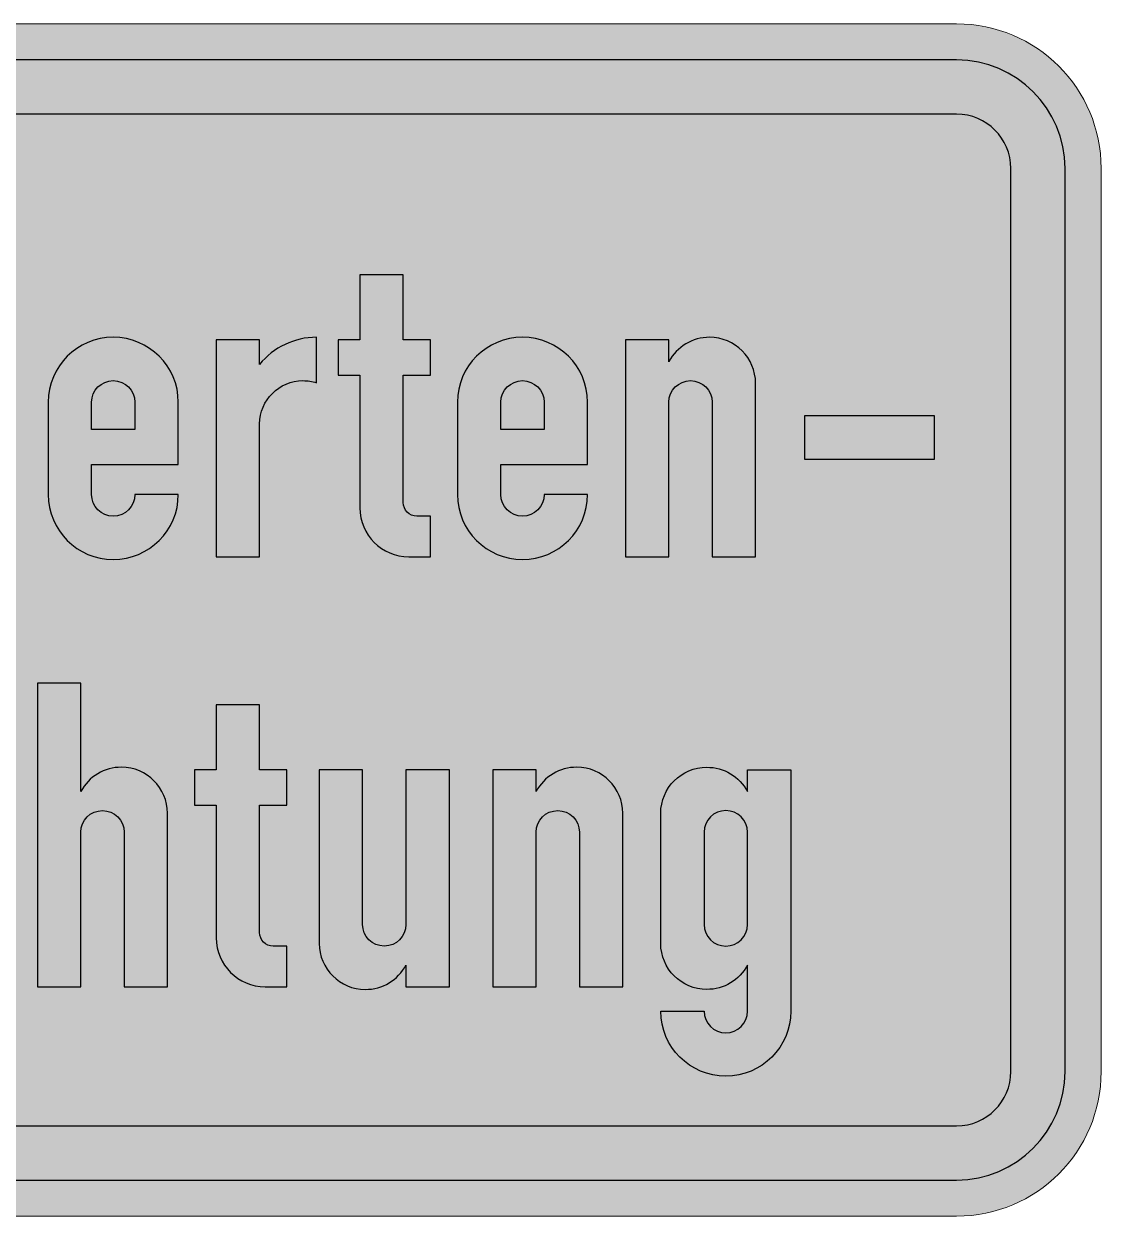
# Model space of a CAD drawing. Header units: centimetres. Extents: x 0 to 60, y 0 to 33.
# Drawn here: x 30.19 to 60, y 0 to 33 of the extents above; entities that cross this region are included whole.
import ezdxf

# ---------------------------------------------------------------- set-up
doc = ezdxf.new("R2010")
doc.units = ezdxf.units.CM
doc.header["$MEASUREMENT"] = 0
doc.layers.add('Ebene 1', color=7, linetype='Continuous')

msp = doc.modelspace()

# ---------------------------------------------------------------- hatches: boundary and pattern name
at = {"layer": 'Ebene 1', "true_color": 0xfefefe}
h = msp.add_hatch(color=7, dxfattribs=at)
edge = h.paths.add_edge_path()
edge.add_spline(control_points=[(4, 0), (1.78975, 0), (0, 1.78975), (0, 4), (0, 4), (0, 29), (0, 29), (0, 31.21025), (1.78975, 33), (4, 33), (4, 33), (56, 33), (56, 33), (58.21025, 33), (60, 31.21025), (60, 29), (60, 29), (60, 4), (60, 4), (60, 1.78975), (58.21025, 0), (56, 0), (56, 0), (4, 0), (4, 0)], knot_values=[0, 0, 0, 0, 0.125, 0.125, 0.125, 0.25, 0.25, 0.25, 0.375, 0.375, 0.375, 0.5, 0.5, 0.5, 0.625, 0.625, 0.625, 0.75, 0.75, 0.75, 0.875, 0.875, 0.875, 1, 1, 1, 1], degree=3, periodic=1)
at = {"layer": 'Ebene 1', "true_color": 0x2b2a29}
h = msp.add_hatch(color=250, dxfattribs=at)
edge = h.paths.add_edge_path()
edge.add_spline(control_points=[(4, 1), (2.34231, 1), (1, 2.34231), (1, 4), (1, 4), (1, 29), (1, 29), (1, 30.65769), (2.34231, 32), (4, 32), (4, 32), (56, 32), (56, 32), (57.65769, 32), (59, 30.65769), (59, 29), (59, 29), (59, 4), (59, 4), (59, 2.34231), (57.65769, 1), (56, 1), (56, 1), (4, 1), (4, 1)], knot_values=[0, 0, 0, 0, 0.125, 0.125, 0.125, 0.25, 0.25, 0.25, 0.375, 0.375, 0.375, 0.5, 0.5, 0.5, 0.625, 0.625, 0.625, 0.75, 0.75, 0.75, 0.875, 0.875, 0.875, 1, 1, 1, 1], degree=3, periodic=1)
at = {"layer": 'Ebene 1', "true_color": 0xfefefe}
h = msp.add_hatch(color=7, dxfattribs=at)
edge = h.paths.add_edge_path()
edge.add_spline(control_points=[(4, 2.5), (3.17116, 2.5), (2.5, 3.17116), (2.5, 4), (2.5, 4), (2.5, 29), (2.5, 29), (2.5, 29.82884), (3.17116, 30.5), (4, 30.5), (4, 30.5), (56, 30.5), (56, 30.5), (56.82884, 30.5), (57.5, 29.82884), (57.5, 29), (57.5, 29), (57.5, 4), (57.5, 4), (57.5, 3.17116), (56.82884, 2.5), (56, 2.5), (56, 2.5), (4, 2.5), (4, 2.5)], knot_values=[0, 0, 0, 0, 0.125, 0.125, 0.125, 0.25, 0.25, 0.25, 0.375, 0.375, 0.375, 0.5, 0.5, 0.5, 0.625, 0.625, 0.625, 0.75, 0.75, 0.75, 0.875, 0.875, 0.875, 1, 1, 1, 1], degree=3, periodic=1)
at = {"layer": 'Ebene 1', "true_color": 0x2b2a29}
h = msp.add_hatch(color=250, dxfattribs=at)
edge = h.paths.add_edge_path()
edge.add_spline(control_points=[(40.83749, 18.25), (40.09191, 18.25), (39.48749, 18.85441), (39.4875, 19.6), (39.4875, 19.6), (39.4875, 23.275), (39.4875, 23.275), (39.4875, 23.275), (38.8875, 23.275), (38.8875, 23.275), (38.8875, 23.275), (38.8875, 24.25), (38.8875, 24.25), (38.8875, 24.25), (39.4875, 24.25), (39.4875, 24.25), (39.4875, 24.25), (39.4875, 26.05), (39.4875, 26.05), (39.4875, 26.05), (40.6875, 26.05), (40.6875, 26.05), (40.6875, 26.05), (40.6875, 24.25), (40.6875, 24.25), (40.6875, 24.25), (41.4375, 24.25), (41.4375, 24.25), (41.4375, 24.25), (41.4375, 23.275), (41.4375, 23.275), (41.4375, 23.275), (40.6875, 23.275), (40.6875, 23.275), (40.6875, 23.275), (40.6875, 19.75), (40.6875, 19.75), (40.6875, 19.54289), (40.85539, 19.375), (41.0625, 19.375), (41.0625, 19.375), (41.4375, 19.375), (41.4375, 19.375), (41.4375, 19.375), (41.4375, 18.25), (41.4375, 18.25), (41.4375, 18.25), (40.83749, 18.25), (40.83749, 18.25)], knot_values=[0, 0, 0, 0, 0.0625, 0.0625, 0.0625, 0.125, 0.125, 0.125, 0.1875, 0.1875, 0.1875, 0.25, 0.25, 0.25, 0.3125, 0.3125, 0.3125, 0.375, 0.375, 0.375, 0.4375, 0.4375, 0.4375, 0.5, 0.5, 0.5, 0.5625, 0.5625, 0.5625, 0.625, 0.625, 0.625, 0.6875, 0.6875, 0.6875, 0.75, 0.75, 0.75, 0.8125, 0.8125, 0.8125, 0.875, 0.875, 0.875, 0.9375, 0.9375, 0.9375, 1, 1, 1, 1], degree=3, periodic=1)
h = msp.add_hatch(color=250, dxfattribs=at)
edge = h.paths.add_edge_path()
edge.add_spline(control_points=[(30.8625, 22.525), (30.8625, 23.51911), (31.66838, 24.325), (32.6625, 24.325), (33.65661, 24.325), (34.4625, 23.51911), (34.4625, 22.525), (34.4625, 22.525), (34.4625, 20.8), (34.4625, 20.8), (34.4625, 20.8), (32.0625, 20.8), (32.0625, 20.8), (32.0625, 20.8), (32.0625, 19.97499), (32.0625, 19.97499), (32.0625, 19.64363), (32.33113, 19.37499), (32.66249, 19.37499), (32.99387, 19.37499), (33.2625, 19.64363), (33.2625, 19.97499), (33.2625, 19.97499), (34.4625, 19.97499), (34.4625, 19.97499), (34.4625, 18.98088), (33.65661, 18.175), (32.66249, 18.175), (31.66838, 18.175), (30.8625, 18.98088), (30.8625, 19.975), (30.8625, 19.975), (30.8625, 22.525), (30.8625, 22.525)], knot_values=[0, 0, 0, 0, 0.09090909, 0.09090909, 0.09090909, 0.18181818, 0.18181818, 0.18181818, 0.27272727, 0.27272727, 0.27272727, 0.36363636, 0.36363636, 0.36363636, 0.45454545, 0.45454545, 0.45454545, 0.54545455, 0.54545455, 0.54545455, 0.63636364, 0.63636364, 0.63636364, 0.72727273, 0.72727273, 0.72727273, 0.81818182, 0.81818182, 0.81818182, 0.90909091, 0.90909091, 0.90909091, 1, 1, 1, 1], degree=3, periodic=1)
h = msp.add_hatch(color=250, dxfattribs=at)
edge = h.paths.add_edge_path()
edge.add_spline(control_points=[(35.5125, 24.25), (35.5125, 24.25), (36.7125, 24.25), (36.7125, 24.25), (36.7125, 24.25), (36.71249, 23.57279), (36.71249, 23.57279), (37.09695, 24.04853), (37.67584, 24.325), (38.2875, 24.325), (38.2875, 24.325), (38.2875, 23.06489), (38.2875, 23.06489), (38.16647, 23.10471), (38.0399, 23.125), (37.9125, 23.125), (37.24976, 23.125), (36.7125, 22.58774), (36.7125, 21.925), (36.7125, 21.925), (36.7125, 18.25), (36.7125, 18.25), (36.7125, 18.25), (35.5125, 18.25), (35.5125, 18.25), (35.5125, 18.25), (35.5125, 24.25), (35.5125, 24.25)], knot_values=[0, 0, 0, 0, 0.11111111, 0.11111111, 0.11111111, 0.22222222, 0.22222222, 0.22222222, 0.33333333, 0.33333333, 0.33333333, 0.44444444, 0.44444444, 0.44444444, 0.55555556, 0.55555556, 0.55555556, 0.66666667, 0.66666667, 0.66666667, 0.77777778, 0.77777778, 0.77777778, 0.88888889, 0.88888889, 0.88888889, 1, 1, 1, 1], degree=3, periodic=1)
h = msp.add_hatch(color=250, dxfattribs=at)
edge = h.paths.add_edge_path()
edge.add_spline(control_points=[(42.1875, 22.525), (42.1875, 23.51911), (42.99338, 24.325), (43.9875, 24.325), (44.98161, 24.325), (45.7875, 23.51911), (45.7875, 22.525), (45.7875, 22.525), (45.7875, 20.8), (45.7875, 20.8), (45.7875, 20.8), (43.3875, 20.8), (43.3875, 20.8), (43.3875, 20.8), (43.3875, 19.97499), (43.3875, 19.97499), (43.3875, 19.64363), (43.65613, 19.37499), (43.98749, 19.37499), (44.31886, 19.37499), (44.5875, 19.64363), (44.5875, 19.97499), (44.5875, 19.97499), (45.7875, 19.97499), (45.7875, 19.97499), (45.7875, 18.98088), (44.98161, 18.175), (43.98749, 18.175), (42.99338, 18.175), (42.1875, 18.98088), (42.1875, 19.975), (42.1875, 19.975), (42.1875, 22.525), (42.1875, 22.525)], knot_values=[0, 0, 0, 0, 0.09090909, 0.09090909, 0.09090909, 0.18181818, 0.18181818, 0.18181818, 0.27272727, 0.27272727, 0.27272727, 0.36363636, 0.36363636, 0.36363636, 0.45454545, 0.45454545, 0.45454545, 0.54545455, 0.54545455, 0.54545455, 0.63636364, 0.63636364, 0.63636364, 0.72727273, 0.72727273, 0.72727273, 0.81818182, 0.81818182, 0.81818182, 0.90909091, 0.90909091, 0.90909091, 1, 1, 1, 1], degree=3, periodic=1)
h = msp.add_hatch(color=250, dxfattribs=at)
edge = h.paths.add_edge_path()
edge.add_spline(control_points=[(48.0375, 24.25), (48.0375, 24.25), (48.0375, 23.65), (48.0375, 23.65), (48.25909, 24.06547), (48.69162, 24.325), (49.1625, 24.325), (49.86666, 24.325), (50.4375, 23.75416), (50.4375, 23.05), (50.4375, 23.05), (50.4375, 18.25), (50.4375, 18.25), (50.4375, 18.25), (49.2375, 18.25), (49.2375, 18.25), (49.2375, 18.25), (49.2375, 22.525), (49.2375, 22.525), (49.2375, 22.85636), (48.96886, 23.125), (48.6375, 23.125), (48.30613, 23.125), (48.0375, 22.85636), (48.0375, 22.525), (48.0375, 22.525), (48.0375, 18.25), (48.0375, 18.25), (48.0375, 18.25), (46.8375, 18.25), (46.8375, 18.25), (46.8375, 18.25), (46.8375, 24.25), (46.8375, 24.25), (46.8375, 24.25), (48.0375, 24.25), (48.0375, 24.25)], knot_values=[0, 0, 0, 0, 0.08333333, 0.08333333, 0.08333333, 0.16666667, 0.16666667, 0.16666667, 0.25, 0.25, 0.25, 0.33333333, 0.33333333, 0.33333333, 0.41666667, 0.41666667, 0.41666667, 0.5, 0.5, 0.5, 0.58333333, 0.58333333, 0.58333333, 0.66666667, 0.66666667, 0.66666667, 0.75, 0.75, 0.75, 0.83333333, 0.83333333, 0.83333333, 0.91666667, 0.91666667, 0.91666667, 1, 1, 1, 1], degree=3, periodic=1)
h = msp.add_hatch(color=250, dxfattribs=at)
edge = h.paths.add_edge_path()
edge.add_spline(control_points=[(32.0625, 22.525), (32.0625, 22.525), (32.0625, 21.775), (32.0625, 21.775), (32.0625, 21.775), (33.2625, 21.775), (33.2625, 21.775), (33.2625, 21.775), (33.2625, 22.525), (33.2625, 22.525), (33.2625, 22.85636), (32.99387, 23.125), (32.6625, 23.125), (32.33113, 23.125), (32.0625, 22.85636), (32.0625, 22.525)], knot_values=[0, 0, 0, 0, 0.2, 0.2, 0.2, 0.4, 0.4, 0.4, 0.6, 0.6, 0.6, 0.8, 0.8, 0.8, 1, 1, 1, 1], degree=3, periodic=1)
h = msp.add_hatch(color=250, dxfattribs=at)
edge = h.paths.add_edge_path()
edge.add_spline(control_points=[(43.3875, 22.525), (43.3875, 22.525), (43.3875, 21.775), (43.3875, 21.775), (43.3875, 21.775), (44.5875, 21.775), (44.5875, 21.775), (44.5875, 21.775), (44.5875, 22.525), (44.5875, 22.525), (44.5875, 22.85636), (44.31886, 23.125), (43.9875, 23.125), (43.65613, 23.125), (43.3875, 22.85636), (43.3875, 22.525)], knot_values=[0, 0, 0, 0, 0.2, 0.2, 0.2, 0.4, 0.4, 0.4, 0.6, 0.6, 0.6, 0.8, 0.8, 0.8, 1, 1, 1, 1], degree=3, periodic=1)
h = msp.add_hatch(color=250, dxfattribs=at)
edge = h.paths.add_edge_path()
edge.add_spline(control_points=[(51.7875, 22.15), (51.7875, 22.15), (55.3875, 22.15), (55.3875, 22.15), (55.3875, 22.15), (55.3875, 20.95), (55.3875, 20.95), (55.3875, 20.95), (51.7875, 20.95), (51.7875, 20.95), (51.7875, 20.95), (51.7875, 22.15), (51.7875, 22.15)], knot_values=[0, 0, 0, 0, 0.25, 0.25, 0.25, 0.5, 0.5, 0.5, 0.75, 0.75, 0.75, 1, 1, 1, 1], degree=3, periodic=1)
h = msp.add_hatch(color=250, dxfattribs=at)
edge = h.paths.add_edge_path()
edge.add_spline(control_points=[(31.7625, 14.75), (31.7625, 14.75), (31.7625, 11.75), (31.7625, 11.75), (31.98409, 12.16547), (32.41662, 12.425), (32.8875, 12.425), (33.59166, 12.425), (34.1625, 11.85416), (34.1625, 11.15), (34.1625, 11.15), (34.1625, 6.35), (34.1625, 6.35), (34.1625, 6.35), (32.9625, 6.35), (32.9625, 6.35), (32.9625, 6.35), (32.9625, 10.625), (32.9625, 10.625), (32.9625, 10.95637), (32.69387, 11.225), (32.3625, 11.225), (32.03113, 11.225), (31.7625, 10.95637), (31.7625, 10.625), (31.7625, 10.625), (31.7625, 6.35), (31.7625, 6.35), (31.7625, 6.35), (30.5625, 6.35), (30.5625, 6.35), (30.5625, 6.35), (30.5625, 14.75), (30.5625, 14.75), (30.5625, 14.75), (31.7625, 14.75), (31.7625, 14.75)], knot_values=[0, 0, 0, 0, 0.08333333, 0.08333333, 0.08333333, 0.16666667, 0.16666667, 0.16666667, 0.25, 0.25, 0.25, 0.33333333, 0.33333333, 0.33333333, 0.41666667, 0.41666667, 0.41666667, 0.5, 0.5, 0.5, 0.58333333, 0.58333333, 0.58333333, 0.66666667, 0.66666667, 0.66666667, 0.75, 0.75, 0.75, 0.83333333, 0.83333333, 0.83333333, 0.91666667, 0.91666667, 0.91666667, 1, 1, 1, 1], degree=3, periodic=1)
h = msp.add_hatch(color=250, dxfattribs=at)
edge = h.paths.add_edge_path()
edge.add_spline(control_points=[(36.86249, 6.35), (36.11691, 6.35), (35.51249, 6.95441), (35.5125, 7.7), (35.5125, 7.7), (35.5125, 11.375), (35.5125, 11.375), (35.5125, 11.375), (34.9125, 11.375), (34.9125, 11.375), (34.9125, 11.375), (34.9125, 12.35), (34.9125, 12.35), (34.9125, 12.35), (35.5125, 12.35), (35.5125, 12.35), (35.5125, 12.35), (35.5125, 14.15), (35.5125, 14.15), (35.5125, 14.15), (36.7125, 14.15), (36.7125, 14.15), (36.7125, 14.15), (36.7125, 12.35), (36.7125, 12.35), (36.7125, 12.35), (37.4625, 12.35), (37.4625, 12.35), (37.4625, 12.35), (37.4625, 11.375), (37.4625, 11.375), (37.4625, 11.375), (36.7125, 11.375), (36.7125, 11.375), (36.7125, 11.375), (36.7125, 7.85), (36.7125, 7.85), (36.7125, 7.64289), (36.88039, 7.475), (37.0875, 7.475), (37.0875, 7.475), (37.4625, 7.475), (37.4625, 7.475), (37.4625, 7.475), (37.4625, 6.35), (37.4625, 6.35), (37.4625, 6.35), (36.86249, 6.35), (36.86249, 6.35)], knot_values=[0, 0, 0, 0, 0.0625, 0.0625, 0.0625, 0.125, 0.125, 0.125, 0.1875, 0.1875, 0.1875, 0.25, 0.25, 0.25, 0.3125, 0.3125, 0.3125, 0.375, 0.375, 0.375, 0.4375, 0.4375, 0.4375, 0.5, 0.5, 0.5, 0.5625, 0.5625, 0.5625, 0.625, 0.625, 0.625, 0.6875, 0.6875, 0.6875, 0.75, 0.75, 0.75, 0.8125, 0.8125, 0.8125, 0.875, 0.875, 0.875, 0.9375, 0.9375, 0.9375, 1, 1, 1, 1], degree=3, periodic=1)
h = msp.add_hatch(color=250, dxfattribs=at)
edge = h.paths.add_edge_path()
edge.add_spline(control_points=[(40.76249, 6.94999), (40.54091, 6.53452), (40.10837, 6.275), (39.63749, 6.275), (38.93333, 6.27501), (38.3625, 6.84583), (38.3625, 7.55), (38.3625, 7.55), (38.3625, 12.35), (38.3625, 12.35), (38.3625, 12.35), (39.5625, 12.35), (39.5625, 12.35), (39.5625, 12.35), (39.5625, 8.07499), (39.5625, 8.07499), (39.5625, 7.74363), (39.83113, 7.47499), (40.16249, 7.47499), (40.49387, 7.47499), (40.7625, 7.74363), (40.7625, 8.07499), (40.7625, 8.07499), (40.7625, 12.35), (40.7625, 12.35), (40.7625, 12.35), (41.9625, 12.35), (41.9625, 12.35), (41.9625, 12.35), (41.9625, 6.35), (41.9625, 6.35), (41.9625, 6.35), (40.7625, 6.35), (40.7625, 6.35), (40.7625, 6.35), (40.76249, 6.94999), (40.76249, 6.94999)], knot_values=[0, 0, 0, 0, 0.08333333, 0.08333333, 0.08333333, 0.16666667, 0.16666667, 0.16666667, 0.25, 0.25, 0.25, 0.33333333, 0.33333333, 0.33333333, 0.41666667, 0.41666667, 0.41666667, 0.5, 0.5, 0.5, 0.58333333, 0.58333333, 0.58333333, 0.66666667, 0.66666667, 0.66666667, 0.75, 0.75, 0.75, 0.83333333, 0.83333333, 0.83333333, 0.91666667, 0.91666667, 0.91666667, 1, 1, 1, 1], degree=3, periodic=1)
h = msp.add_hatch(color=250, dxfattribs=at)
edge = h.paths.add_edge_path()
edge.add_spline(control_points=[(44.3625, 12.35), (44.3625, 12.35), (44.3625, 11.75), (44.3625, 11.75), (44.58409, 12.16547), (45.01662, 12.425), (45.4875, 12.425), (46.19166, 12.425), (46.7625, 11.85416), (46.7625, 11.15), (46.7625, 11.15), (46.7625, 6.35), (46.7625, 6.35), (46.7625, 6.35), (45.5625, 6.35), (45.5625, 6.35), (45.5625, 6.35), (45.5625, 10.625), (45.5625, 10.625), (45.5625, 10.95637), (45.29387, 11.225), (44.9625, 11.225), (44.63113, 11.225), (44.3625, 10.95637), (44.3625, 10.625), (44.3625, 10.625), (44.3625, 6.35), (44.3625, 6.35), (44.3625, 6.35), (43.1625, 6.35), (43.1625, 6.35), (43.1625, 6.35), (43.1625, 12.35), (43.1625, 12.35), (43.1625, 12.35), (44.3625, 12.35), (44.3625, 12.35)], knot_values=[0, 0, 0, 0, 0.08333333, 0.08333333, 0.08333333, 0.16666667, 0.16666667, 0.16666667, 0.25, 0.25, 0.25, 0.33333333, 0.33333333, 0.33333333, 0.41666667, 0.41666667, 0.41666667, 0.5, 0.5, 0.5, 0.58333333, 0.58333333, 0.58333333, 0.66666667, 0.66666667, 0.66666667, 0.75, 0.75, 0.75, 0.83333333, 0.83333333, 0.83333333, 0.91666667, 0.91666667, 0.91666667, 1, 1, 1, 1], degree=3, periodic=1)
h = msp.add_hatch(color=250, dxfattribs=at)
edge = h.paths.add_edge_path()
edge.add_spline(control_points=[(50.21249, 6.94999), (50.21249, 6.94999), (50.2125, 5.675), (50.2125, 5.675), (50.2125, 5.34364), (49.94386, 5.075), (49.61249, 5.075), (49.28113, 5.075), (49.0125, 5.34364), (49.0125, 5.67501), (49.0125, 5.67501), (47.8125, 5.67501), (47.8125, 5.67501), (47.8125, 4.68089), (48.61838, 3.875), (49.61249, 3.875), (50.60661, 3.875), (51.4125, 4.68089), (51.4125, 5.675), (51.4125, 5.675), (51.4125, 12.35), (51.4125, 12.35), (51.4125, 12.35), (50.2125, 12.35), (50.2125, 12.35), (50.2125, 12.35), (50.21249, 11.75), (50.21249, 11.75), (49.99091, 12.16547), (49.55837, 12.425), (49.0875, 12.425), (48.38333, 12.425), (47.8125, 11.85416), (47.8125, 11.15), (47.8125, 11.15), (47.8125, 7.55), (47.8125, 7.55), (47.8125, 6.84583), (48.38333, 6.27501), (49.08749, 6.275), (49.55837, 6.275), (49.99091, 6.53452), (50.21249, 6.94999)], knot_values=[0, 0, 0, 0, 0.07142857, 0.07142857, 0.07142857, 0.14285714, 0.14285714, 0.14285714, 0.21428571, 0.21428571, 0.21428571, 0.28571429, 0.28571429, 0.28571429, 0.35714286, 0.35714286, 0.35714286, 0.42857143, 0.42857143, 0.42857143, 0.5, 0.5, 0.5, 0.57142857, 0.57142857, 0.57142857, 0.64285714, 0.64285714, 0.64285714, 0.71428571, 0.71428571, 0.71428571, 0.78571429, 0.78571429, 0.78571429, 0.85714286, 0.85714286, 0.85714286, 0.92857143, 0.92857143, 0.92857143, 1, 1, 1, 1], degree=3, periodic=1)
h = msp.add_hatch(color=250, dxfattribs=at)
edge = h.paths.add_edge_path()
edge.add_spline(control_points=[(49.0125, 10.625), (49.0125, 10.95637), (49.28113, 11.225), (49.6125, 11.225), (49.94386, 11.225), (50.2125, 10.95637), (50.2125, 10.625), (50.2125, 10.625), (50.2125, 8.07499), (50.2125, 8.07499), (50.2125, 7.74363), (49.94386, 7.47499), (49.61249, 7.47499), (49.28113, 7.47499), (49.0125, 7.74363), (49.0125, 8.07499), (49.0125, 8.07499), (49.0125, 10.625), (49.0125, 10.625)], knot_values=[0, 0, 0, 0, 0.16666667, 0.16666667, 0.16666667, 0.33333333, 0.33333333, 0.33333333, 0.5, 0.5, 0.5, 0.66666667, 0.66666667, 0.66666667, 0.83333333, 0.83333333, 0.83333333, 1, 1, 1, 1], degree=3, periodic=1)

# ---------------------------------------------------------------- linework, layer by layer
at = {"layer": 'Ebene 1', "color": 250, "lineweight": 0}
msp.add_open_spline([(4, 0), (1.78975, 0), (0, 1.78975), (0, 4), (0, 4), (0, 29), (0, 29), (0, 31.21025), (1.78975, 33), (4, 33), (4, 33), (56, 33), (56, 33), (58.21025, 33), (60, 31.21025), (60, 29), (60, 29), (60, 4), (60, 4), (60, 1.78975), (58.21025, 0), (56, 0), (56, 0), (4, 0), (4, 0)], degree=3, knots=[0, 0, 0, 0, 0.125, 0.125, 0.125, 0.25, 0.25, 0.25, 0.375, 0.375, 0.375, 0.5, 0.5, 0.5, 0.625, 0.625, 0.625, 0.75, 0.75, 0.75, 0.875, 0.875, 0.875, 1, 1, 1, 1], dxfattribs=at)
at = {"layer": 'Ebene 1', "color": 250}
for points, knots in [([(4, 1), (2.34231, 1), (1, 2.34231), (1, 4), (1, 4), (1, 29), (1, 29), (1, 30.65769), (2.34231, 32), (4, 32), (4, 32), (56, 32), (56, 32), (57.65769, 32), (59, 30.65769), (59, 29), (59, 29), (59, 4), (59, 4), (59, 2.34231), (57.65769, 1), (56, 1), (56, 1), (4, 1), (4, 1)], [0, 0, 0, 0, 0.125, 0.125, 0.125, 0.25, 0.25, 0.25, 0.375, 0.375, 0.375, 0.5, 0.5, 0.5, 0.625, 0.625, 0.625, 0.75, 0.75, 0.75, 0.875, 0.875, 0.875, 1, 1, 1, 1]), ([(40.83749, 18.25), (40.09191, 18.25), (39.48749, 18.85441), (39.4875, 19.6), (39.4875, 19.6), (39.4875, 23.275), (39.4875, 23.275), (39.4875, 23.275), (38.8875, 23.275), (38.8875, 23.275), (38.8875, 23.275), (38.8875, 24.25), (38.8875, 24.25), (38.8875, 24.25), (39.4875, 24.25), (39.4875, 24.25), (39.4875, 24.25), (39.4875, 26.05), (39.4875, 26.05), (39.4875, 26.05), (40.6875, 26.05), (40.6875, 26.05), (40.6875, 26.05), (40.6875, 24.25), (40.6875, 24.25), (40.6875, 24.25), (41.4375, 24.25), (41.4375, 24.25), (41.4375, 24.25), (41.4375, 23.275), (41.4375, 23.275), (41.4375, 23.275), (40.6875, 23.275), (40.6875, 23.275), (40.6875, 23.275), (40.6875, 19.75), (40.6875, 19.75), (40.6875, 19.54289), (40.85539, 19.375), (41.0625, 19.375), (41.0625, 19.375), (41.4375, 19.375), (41.4375, 19.375), (41.4375, 19.375), (41.4375, 18.25), (41.4375, 18.25), (41.4375, 18.25), (40.83749, 18.25), (40.83749, 18.25)], [0, 0, 0, 0, 0.0625, 0.0625, 0.0625, 0.125, 0.125, 0.125, 0.1875, 0.1875, 0.1875, 0.25, 0.25, 0.25, 0.3125, 0.3125, 0.3125, 0.375, 0.375, 0.375, 0.4375, 0.4375, 0.4375, 0.5, 0.5, 0.5, 0.5625, 0.5625, 0.5625, 0.625, 0.625, 0.625, 0.6875, 0.6875, 0.6875, 0.75, 0.75, 0.75, 0.8125, 0.8125, 0.8125, 0.875, 0.875, 0.875, 0.9375, 0.9375, 0.9375, 1, 1, 1, 1]), ([(30.8625, 22.525), (30.8625, 23.51911), (31.66838, 24.325), (32.6625, 24.325), (33.65661, 24.325), (34.4625, 23.51911), (34.4625, 22.525), (34.4625, 22.525), (34.4625, 20.8), (34.4625, 20.8), (34.4625, 20.8), (32.0625, 20.8), (32.0625, 20.8), (32.0625, 20.8), (32.0625, 19.97499), (32.0625, 19.97499), (32.0625, 19.64363), (32.33113, 19.37499), (32.66249, 19.37499), (32.99387, 19.37499), (33.2625, 19.64363), (33.2625, 19.97499), (33.2625, 19.97499), (34.4625, 19.97499), (34.4625, 19.97499), (34.4625, 18.98088), (33.65661, 18.175), (32.66249, 18.175), (31.66838, 18.175), (30.8625, 18.98088), (30.8625, 19.975), (30.8625, 19.975), (30.8625, 22.525), (30.8625, 22.525)], [0, 0, 0, 0, 0.09090909, 0.09090909, 0.09090909, 0.18181818, 0.18181818, 0.18181818, 0.27272727, 0.27272727, 0.27272727, 0.36363636, 0.36363636, 0.36363636, 0.45454545, 0.45454545, 0.45454545, 0.54545455, 0.54545455, 0.54545455, 0.63636364, 0.63636364, 0.63636364, 0.72727273, 0.72727273, 0.72727273, 0.81818182, 0.81818182, 0.81818182, 0.90909091, 0.90909091, 0.90909091, 1, 1, 1, 1]), ([(35.5125, 24.25), (35.5125, 24.25), (36.7125, 24.25), (36.7125, 24.25), (36.7125, 24.25), (36.71249, 23.57279), (36.71249, 23.57279), (37.09695, 24.04853), (37.67584, 24.325), (38.2875, 24.325), (38.2875, 24.325), (38.2875, 23.06489), (38.2875, 23.06489), (38.16647, 23.10471), (38.0399, 23.125), (37.9125, 23.125), (37.24976, 23.125), (36.7125, 22.58774), (36.7125, 21.925), (36.7125, 21.925), (36.7125, 18.25), (36.7125, 18.25), (36.7125, 18.25), (35.5125, 18.25), (35.5125, 18.25), (35.5125, 18.25), (35.5125, 24.25), (35.5125, 24.25)], [0, 0, 0, 0, 0.11111111, 0.11111111, 0.11111111, 0.22222222, 0.22222222, 0.22222222, 0.33333333, 0.33333333, 0.33333333, 0.44444444, 0.44444444, 0.44444444, 0.55555556, 0.55555556, 0.55555556, 0.66666667, 0.66666667, 0.66666667, 0.77777778, 0.77777778, 0.77777778, 0.88888889, 0.88888889, 0.88888889, 1, 1, 1, 1]), ([(42.1875, 22.525), (42.1875, 23.51911), (42.99338, 24.325), (43.9875, 24.325), (44.98161, 24.325), (45.7875, 23.51911), (45.7875, 22.525), (45.7875, 22.525), (45.7875, 20.8), (45.7875, 20.8), (45.7875, 20.8), (43.3875, 20.8), (43.3875, 20.8), (43.3875, 20.8), (43.3875, 19.97499), (43.3875, 19.97499), (43.3875, 19.64363), (43.65613, 19.37499), (43.98749, 19.37499), (44.31886, 19.37499), (44.5875, 19.64363), (44.5875, 19.97499), (44.5875, 19.97499), (45.7875, 19.97499), (45.7875, 19.97499), (45.7875, 18.98088), (44.98161, 18.175), (43.98749, 18.175), (42.99338, 18.175), (42.1875, 18.98088), (42.1875, 19.975), (42.1875, 19.975), (42.1875, 22.525), (42.1875, 22.525)], [0, 0, 0, 0, 0.09090909, 0.09090909, 0.09090909, 0.18181818, 0.18181818, 0.18181818, 0.27272727, 0.27272727, 0.27272727, 0.36363636, 0.36363636, 0.36363636, 0.45454545, 0.45454545, 0.45454545, 0.54545455, 0.54545455, 0.54545455, 0.63636364, 0.63636364, 0.63636364, 0.72727273, 0.72727273, 0.72727273, 0.81818182, 0.81818182, 0.81818182, 0.90909091, 0.90909091, 0.90909091, 1, 1, 1, 1]), ([(48.0375, 24.25), (48.0375, 24.25), (48.0375, 23.65), (48.0375, 23.65), (48.25909, 24.06547), (48.69162, 24.325), (49.1625, 24.325), (49.86666, 24.325), (50.4375, 23.75416), (50.4375, 23.05), (50.4375, 23.05), (50.4375, 18.25), (50.4375, 18.25), (50.4375, 18.25), (49.2375, 18.25), (49.2375, 18.25), (49.2375, 18.25), (49.2375, 22.525), (49.2375, 22.525), (49.2375, 22.85636), (48.96886, 23.125), (48.6375, 23.125), (48.30613, 23.125), (48.0375, 22.85636), (48.0375, 22.525), (48.0375, 22.525), (48.0375, 18.25), (48.0375, 18.25), (48.0375, 18.25), (46.8375, 18.25), (46.8375, 18.25), (46.8375, 18.25), (46.8375, 24.25), (46.8375, 24.25), (46.8375, 24.25), (48.0375, 24.25), (48.0375, 24.25)], [0, 0, 0, 0, 0.08333333, 0.08333333, 0.08333333, 0.16666667, 0.16666667, 0.16666667, 0.25, 0.25, 0.25, 0.33333333, 0.33333333, 0.33333333, 0.41666667, 0.41666667, 0.41666667, 0.5, 0.5, 0.5, 0.58333333, 0.58333333, 0.58333333, 0.66666667, 0.66666667, 0.66666667, 0.75, 0.75, 0.75, 0.83333333, 0.83333333, 0.83333333, 0.91666667, 0.91666667, 0.91666667, 1, 1, 1, 1]), ([(32.0625, 22.525), (32.0625, 22.525), (32.0625, 21.775), (32.0625, 21.775), (32.0625, 21.775), (33.2625, 21.775), (33.2625, 21.775), (33.2625, 21.775), (33.2625, 22.525), (33.2625, 22.525), (33.2625, 22.85636), (32.99387, 23.125), (32.6625, 23.125), (32.33113, 23.125), (32.0625, 22.85636), (32.0625, 22.525)], [0, 0, 0, 0, 0.2, 0.2, 0.2, 0.4, 0.4, 0.4, 0.6, 0.6, 0.6, 0.8, 0.8, 0.8, 1, 1, 1, 1]), ([(43.3875, 22.525), (43.3875, 22.525), (43.3875, 21.775), (43.3875, 21.775), (43.3875, 21.775), (44.5875, 21.775), (44.5875, 21.775), (44.5875, 21.775), (44.5875, 22.525), (44.5875, 22.525), (44.5875, 22.85636), (44.31886, 23.125), (43.9875, 23.125), (43.65613, 23.125), (43.3875, 22.85636), (43.3875, 22.525)], [0, 0, 0, 0, 0.2, 0.2, 0.2, 0.4, 0.4, 0.4, 0.6, 0.6, 0.6, 0.8, 0.8, 0.8, 1, 1, 1, 1]), ([(51.7875, 22.15), (51.7875, 22.15), (55.3875, 22.15), (55.3875, 22.15), (55.3875, 22.15), (55.3875, 20.95), (55.3875, 20.95), (55.3875, 20.95), (51.7875, 20.95), (51.7875, 20.95), (51.7875, 20.95), (51.7875, 22.15), (51.7875, 22.15)], [0, 0, 0, 0, 0.25, 0.25, 0.25, 0.5, 0.5, 0.5, 0.75, 0.75, 0.75, 1, 1, 1, 1]), ([(31.7625, 14.75), (31.7625, 14.75), (31.7625, 11.75), (31.7625, 11.75), (31.98409, 12.16547), (32.41662, 12.425), (32.8875, 12.425), (33.59166, 12.425), (34.1625, 11.85416), (34.1625, 11.15), (34.1625, 11.15), (34.1625, 6.35), (34.1625, 6.35), (34.1625, 6.35), (32.9625, 6.35), (32.9625, 6.35), (32.9625, 6.35), (32.9625, 10.625), (32.9625, 10.625), (32.9625, 10.95637), (32.69387, 11.225), (32.3625, 11.225), (32.03113, 11.225), (31.7625, 10.95637), (31.7625, 10.625), (31.7625, 10.625), (31.7625, 6.35), (31.7625, 6.35), (31.7625, 6.35), (30.5625, 6.35), (30.5625, 6.35), (30.5625, 6.35), (30.5625, 14.75), (30.5625, 14.75), (30.5625, 14.75), (31.7625, 14.75), (31.7625, 14.75)], [0, 0, 0, 0, 0.08333333, 0.08333333, 0.08333333, 0.16666667, 0.16666667, 0.16666667, 0.25, 0.25, 0.25, 0.33333333, 0.33333333, 0.33333333, 0.41666667, 0.41666667, 0.41666667, 0.5, 0.5, 0.5, 0.58333333, 0.58333333, 0.58333333, 0.66666667, 0.66666667, 0.66666667, 0.75, 0.75, 0.75, 0.83333333, 0.83333333, 0.83333333, 0.91666667, 0.91666667, 0.91666667, 1, 1, 1, 1]), ([(36.86249, 6.35), (36.11691, 6.35), (35.51249, 6.95441), (35.5125, 7.7), (35.5125, 7.7), (35.5125, 11.375), (35.5125, 11.375), (35.5125, 11.375), (34.9125, 11.375), (34.9125, 11.375), (34.9125, 11.375), (34.9125, 12.35), (34.9125, 12.35), (34.9125, 12.35), (35.5125, 12.35), (35.5125, 12.35), (35.5125, 12.35), (35.5125, 14.15), (35.5125, 14.15), (35.5125, 14.15), (36.7125, 14.15), (36.7125, 14.15), (36.7125, 14.15), (36.7125, 12.35), (36.7125, 12.35), (36.7125, 12.35), (37.4625, 12.35), (37.4625, 12.35), (37.4625, 12.35), (37.4625, 11.375), (37.4625, 11.375), (37.4625, 11.375), (36.7125, 11.375), (36.7125, 11.375), (36.7125, 11.375), (36.7125, 7.85), (36.7125, 7.85), (36.7125, 7.64289), (36.88039, 7.475), (37.0875, 7.475), (37.0875, 7.475), (37.4625, 7.475), (37.4625, 7.475), (37.4625, 7.475), (37.4625, 6.35), (37.4625, 6.35), (37.4625, 6.35), (36.86249, 6.35), (36.86249, 6.35)], [0, 0, 0, 0, 0.0625, 0.0625, 0.0625, 0.125, 0.125, 0.125, 0.1875, 0.1875, 0.1875, 0.25, 0.25, 0.25, 0.3125, 0.3125, 0.3125, 0.375, 0.375, 0.375, 0.4375, 0.4375, 0.4375, 0.5, 0.5, 0.5, 0.5625, 0.5625, 0.5625, 0.625, 0.625, 0.625, 0.6875, 0.6875, 0.6875, 0.75, 0.75, 0.75, 0.8125, 0.8125, 0.8125, 0.875, 0.875, 0.875, 0.9375, 0.9375, 0.9375, 1, 1, 1, 1]), ([(40.76249, 6.94999), (40.54091, 6.53452), (40.10837, 6.275), (39.63749, 6.275), (38.93333, 6.27501), (38.3625, 6.84583), (38.3625, 7.55), (38.3625, 7.55), (38.3625, 12.35), (38.3625, 12.35), (38.3625, 12.35), (39.5625, 12.35), (39.5625, 12.35), (39.5625, 12.35), (39.5625, 8.07499), (39.5625, 8.07499), (39.5625, 7.74363), (39.83113, 7.47499), (40.16249, 7.47499), (40.49387, 7.47499), (40.7625, 7.74363), (40.7625, 8.07499), (40.7625, 8.07499), (40.7625, 12.35), (40.7625, 12.35), (40.7625, 12.35), (41.9625, 12.35), (41.9625, 12.35), (41.9625, 12.35), (41.9625, 6.35), (41.9625, 6.35), (41.9625, 6.35), (40.7625, 6.35), (40.7625, 6.35), (40.7625, 6.35), (40.76249, 6.94999), (40.76249, 6.94999)], [0, 0, 0, 0, 0.08333333, 0.08333333, 0.08333333, 0.16666667, 0.16666667, 0.16666667, 0.25, 0.25, 0.25, 0.33333333, 0.33333333, 0.33333333, 0.41666667, 0.41666667, 0.41666667, 0.5, 0.5, 0.5, 0.58333333, 0.58333333, 0.58333333, 0.66666667, 0.66666667, 0.66666667, 0.75, 0.75, 0.75, 0.83333333, 0.83333333, 0.83333333, 0.91666667, 0.91666667, 0.91666667, 1, 1, 1, 1]), ([(44.3625, 12.35), (44.3625, 12.35), (44.3625, 11.75), (44.3625, 11.75), (44.58409, 12.16547), (45.01662, 12.425), (45.4875, 12.425), (46.19166, 12.425), (46.7625, 11.85416), (46.7625, 11.15), (46.7625, 11.15), (46.7625, 6.35), (46.7625, 6.35), (46.7625, 6.35), (45.5625, 6.35), (45.5625, 6.35), (45.5625, 6.35), (45.5625, 10.625), (45.5625, 10.625), (45.5625, 10.95637), (45.29387, 11.225), (44.9625, 11.225), (44.63113, 11.225), (44.3625, 10.95637), (44.3625, 10.625), (44.3625, 10.625), (44.3625, 6.35), (44.3625, 6.35), (44.3625, 6.35), (43.1625, 6.35), (43.1625, 6.35), (43.1625, 6.35), (43.1625, 12.35), (43.1625, 12.35), (43.1625, 12.35), (44.3625, 12.35), (44.3625, 12.35)], [0, 0, 0, 0, 0.08333333, 0.08333333, 0.08333333, 0.16666667, 0.16666667, 0.16666667, 0.25, 0.25, 0.25, 0.33333333, 0.33333333, 0.33333333, 0.41666667, 0.41666667, 0.41666667, 0.5, 0.5, 0.5, 0.58333333, 0.58333333, 0.58333333, 0.66666667, 0.66666667, 0.66666667, 0.75, 0.75, 0.75, 0.83333333, 0.83333333, 0.83333333, 0.91666667, 0.91666667, 0.91666667, 1, 1, 1, 1]), ([(50.21249, 6.94999), (50.21249, 6.94999), (50.2125, 5.675), (50.2125, 5.675), (50.2125, 5.34364), (49.94386, 5.075), (49.61249, 5.075), (49.28113, 5.075), (49.0125, 5.34364), (49.0125, 5.67501), (49.0125, 5.67501), (47.8125, 5.67501), (47.8125, 5.67501), (47.8125, 4.68089), (48.61838, 3.875), (49.61249, 3.875), (50.60661, 3.875), (51.4125, 4.68089), (51.4125, 5.675), (51.4125, 5.675), (51.4125, 12.35), (51.4125, 12.35), (51.4125, 12.35), (50.2125, 12.35), (50.2125, 12.35), (50.2125, 12.35), (50.21249, 11.75), (50.21249, 11.75), (49.99091, 12.16547), (49.55837, 12.425), (49.0875, 12.425), (48.38333, 12.425), (47.8125, 11.85416), (47.8125, 11.15), (47.8125, 11.15), (47.8125, 7.55), (47.8125, 7.55), (47.8125, 6.84583), (48.38333, 6.27501), (49.08749, 6.275), (49.55837, 6.275), (49.99091, 6.53452), (50.21249, 6.94999)], [0, 0, 0, 0, 0.07142857, 0.07142857, 0.07142857, 0.14285714, 0.14285714, 0.14285714, 0.21428571, 0.21428571, 0.21428571, 0.28571429, 0.28571429, 0.28571429, 0.35714286, 0.35714286, 0.35714286, 0.42857143, 0.42857143, 0.42857143, 0.5, 0.5, 0.5, 0.57142857, 0.57142857, 0.57142857, 0.64285714, 0.64285714, 0.64285714, 0.71428571, 0.71428571, 0.71428571, 0.78571429, 0.78571429, 0.78571429, 0.85714286, 0.85714286, 0.85714286, 0.92857143, 0.92857143, 0.92857143, 1, 1, 1, 1]), ([(49.0125, 10.625), (49.0125, 10.95637), (49.28113, 11.225), (49.6125, 11.225), (49.94386, 11.225), (50.2125, 10.95637), (50.2125, 10.625), (50.2125, 10.625), (50.2125, 8.07499), (50.2125, 8.07499), (50.2125, 7.74363), (49.94386, 7.47499), (49.61249, 7.47499), (49.28113, 7.47499), (49.0125, 7.74363), (49.0125, 8.07499), (49.0125, 8.07499), (49.0125, 10.625), (49.0125, 10.625)], [0, 0, 0, 0, 0.16666667, 0.16666667, 0.16666667, 0.33333333, 0.33333333, 0.33333333, 0.5, 0.5, 0.5, 0.66666667, 0.66666667, 0.66666667, 0.83333333, 0.83333333, 0.83333333, 1, 1, 1, 1])]:
    msp.add_open_spline(points, degree=3, knots=knots, dxfattribs=at)
at = {"layer": 'Ebene 1', "color": 7}
msp.add_open_spline([(4, 2.5), (3.17116, 2.5), (2.5, 3.17116), (2.5, 4), (2.5, 4), (2.5, 29), (2.5, 29), (2.5, 29.82884), (3.17116, 30.5), (4, 30.5), (4, 30.5), (56, 30.5), (56, 30.5), (56.82884, 30.5), (57.5, 29.82884), (57.5, 29), (57.5, 29), (57.5, 4), (57.5, 4), (57.5, 3.17116), (56.82884, 2.5), (56, 2.5), (56, 2.5), (4, 2.5), (4, 2.5)], degree=3, knots=[0, 0, 0, 0, 0.125, 0.125, 0.125, 0.25, 0.25, 0.25, 0.375, 0.375, 0.375, 0.5, 0.5, 0.5, 0.625, 0.625, 0.625, 0.75, 0.75, 0.75, 0.875, 0.875, 0.875, 1, 1, 1, 1], dxfattribs=at)

doc.saveas('drawing.dxf')
